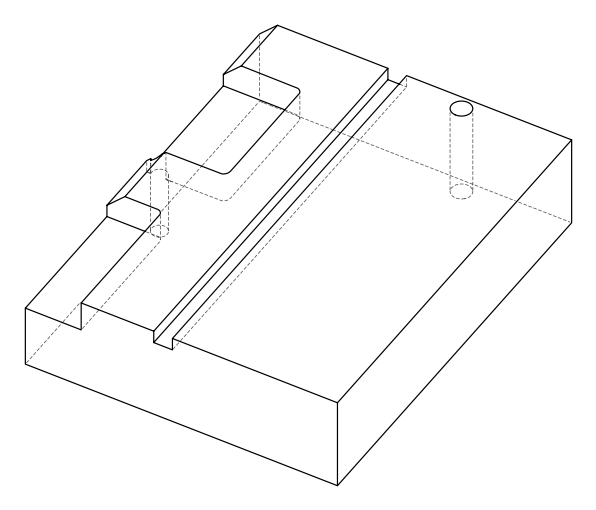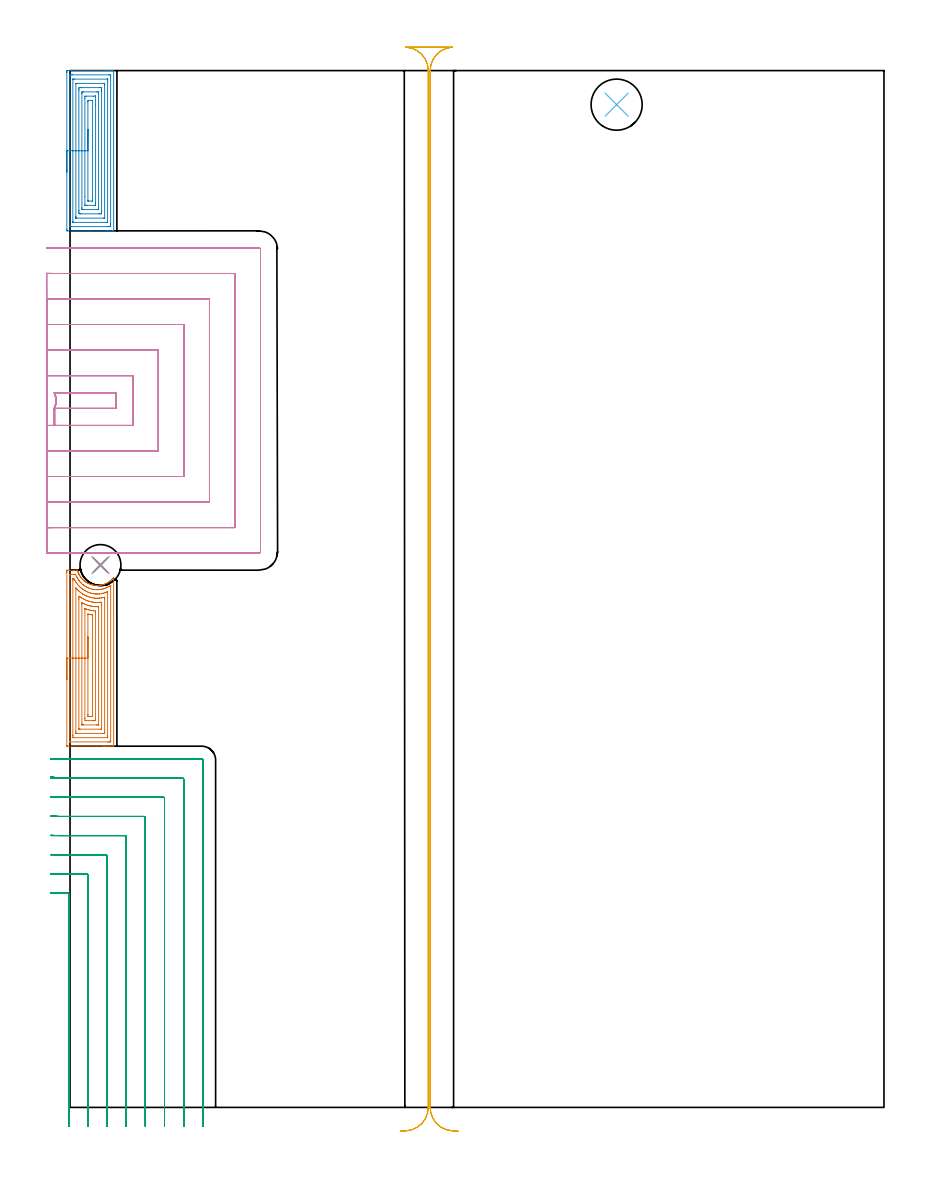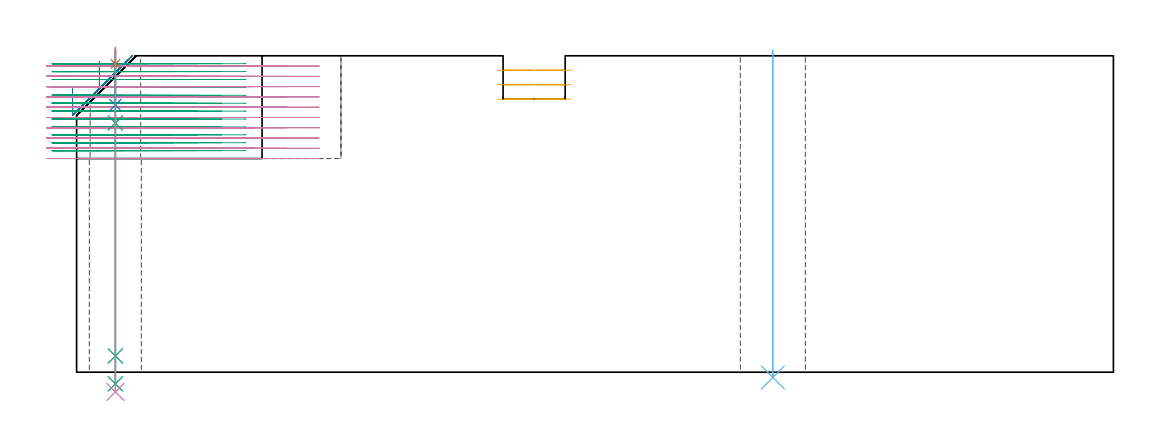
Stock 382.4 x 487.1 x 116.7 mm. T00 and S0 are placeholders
(PLAN: 10 operations, 8 tool changes, 106 min)
(1 AREA_MILL | FG_CHAMFER_SURFACE | UGT0205_001 | 5.42 min | 23570 mm3)
(2 AREA_MILL_1 | FG_CHAMFER_SURFACE_1 | UGT0205_001 | 5.2 min | 20172 mm3)
(3 MILL_CORNER_NOTCH_RECTANGULAR | CORNER_NOTCH_RECTANGULAR | NXT0201_011 | Follow Part, ap 3, ae 75% | 41 min | 437592 mm3)
(4 MILL_SLOT | SLOT_PARTIAL_RECTANGULAR | NXT0201_012 | Follow Part, ap 4, ae 75% | 46.17 min | 584244 mm3)
(5 MILL_RECTANGULAR_SLOT | SLOT_RECTANGULAR | UGT0201_105 | Follow Part, ap 5.5, ae 75% | 6.46 min | 178639 mm3)
(6 INDEXABLE_INSERT_DRILL_THROUGH_HOLE_FROM_SOLID | STEP1HOLE | NXT0302_019 | 0.48 min | 52592 mm3)
(7 SPOT_DRILL | STEP1HOLE_1 | NXT0321_9005460120000 | 0.05 min | 12 mm3)
(8 DRILL_BLIND_HOLE_INTO_CENTER | STEP1HOLE_1 | NXT0301_092 | 0.08 min | 406 mm3)
(9 GUN_DRILL_THROUGH_HOLE | STEP1HOLE_1 | UGT0307_009 | 0.6 min | 9419 mm3)
(10 DRILL_TO_ENLARGE_THROUGH_HOLE | STEP1HOLE_1 | UGT0301_259 | 0.51 min | 16168 mm3)
(TOOL UGT0205_001 | Chamfer Mill 20 x 3 x 45 deg. | D20 FL50 Z2)
(TOOL NXT0201_011 | ENDMILL 12mm [2P460-1200-NA 1630] | D12 FL38 Z6)
(TOOL NXT0201_012 | ENDMILL 16mm [2P460-1600-NA 1630] | D16 FL38 Z6)
(TOOL UGT0201_105 | End Mill 22 mm | D22 FL25 Z2)
(TOOL NXT0302_019 | Index. Insert Drill 24mm [880-D2400L25-05] | D24 PA176 FL120 Z2)
(TOOL NXT0321_9005460120000 | NC Spot Drill, 142deg, 12mm, Carbide, Uncoated | D12 PA142 FL30 Z2)
(TOOL NXT0301_092 | Carbide Drill 12.1mm [860.1-1210-061A1-MM 2214] | D12.1 PA140 FL77 Z2)
(TOOL UGT0307_009 | Gun Drill 12 mm | D12 PA130 FL24 Z1)
(TOOL UGT0301_259 | Twist Drill 19.2 mm | D19.2 PA118 FL140 Z2)
(OP 1 AREA_MILL)
G17 G21 G94 G90
T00 M6
G54
G17 G0 G90 X-1.5 Y201.05 S1061 M3
G43 Z126.7 H0
Z104.7
G94 G1 Y201.088 Z103.828 F250.
Y201.202 Z102.963
Y201.391 Z102.112
Y201.653 Z101.28
Y201.987 Z100.474
Y202.39 Z99.7
Y202.859 Z98.964
Y203.39 Z98.272
Y203.979 Z97.629
Y204.622 Z97.04
Y205.314 Z96.508
Y206.05 Z96.04
Y206.824 Z95.637
Y207.63 Z95.303
Y208.462 Z95.041
Y209.314 Z94.852
Y210.178 Z94.738
Y211.05 Z94.7
Y251.419
X-1.498 Y251.867 Z94.702
X-1.493 Y252.299
X-1.49 Y252.391 Z94.704
X-1.064 Y252.4 Z95.13
X-0.362 Z95.836
X-0.184 Z96.014
X1.577 Z97.773
X1.933 Z98.132
X2.981 Z99.18
X3.338 Z99.535
X3.426 Y252.398 Z99.624
X3.484 Y252.393 Z99.682
X3.503 Y252.39 Z99.7
X3.531 Y252.31 Z99.729
X3.594 Y252.093 Z99.792
X3.603 Y252.061 Z99.801
X3.726 Y251.686 Z99.924
X3.741 Y251.648 Z99.938
X3.827 Y251.423 Z100.021
X3.886 Y251.259 Z100.086
X3.895 Y251.237 Z100.094
X3.924 Y251.166 Z100.124
X4.005 Y250.979 Z100.2
X4.082 Y250.792 Z100.28
X4.162 Y250.62 Z100.361
X4.186 Y250.569 Z100.386
X4.218 Y250.506 Z100.418
X4.298 Y250.35 Z100.497
X4.554 Y249.899 Z100.75
X4.714 Y249.648 Z100.909
X4.805 Y249.505 Z101.002
X4.841 Y249.448 Z101.038
X5.15 Y249.006 Z101.347
X5.192 Y248.951 Z101.39
X5.546 Y248.527 Z101.745
X5.915 Y248.113 Z102.114
X6.085 Y247.946 Z102.284
X6.492 Y247.576 Z102.691
X6.911 Y247.22 Z103.108
X6.979 Y247.169 Z103.178
X7.029 Y247.134 Z103.228
X7.134 Y247.061 Z103.333
X7.299 Y246.946 Z103.495
X7.421 Y246.86 Z103.62
X7.454 Y246.838 Z103.654
X7.578 Y246.759 Z103.778
X7.739 Y246.657 Z103.935
X7.873 Y246.57 Z104.071
X7.92 Y246.543 Z104.12
X7.975 Y246.51 Z104.175
X8.179 Y246.393 Z104.374
X8.293 Y246.327 Z104.49
X8.368 Y246.289 Z104.566
X8.529 Y246.207 Z104.726
X8.62 Y246.164 Z104.817
X8.767 Y246.093 Z104.965
X8.968 Y246.007 Z105.168
X9.21 Y245.903 Z105.41
X9.659 Y245.735 Z105.859
X10.105 Y245.594 Z106.305
X10.553 Y245.471 Z106.753
X10.704 Y245.434 Z106.904
X11.075 Y245.363 Z107.275
X11.447 Y245.303 Z107.647
X11.893 Y245.251 Z108.093
X12.341 Y245.219 Z108.541
X12.787 Y245.208 Z108.987
X13.234 Y245.218 Z109.434
X13.682 Y245.248 Z109.882
X14.128 Y245.304 Z110.328
X14.896 Y245.434 Z111.096
X15.022 Y245.465 Z111.222
X15.47 Y245.587 Z111.67
X15.915 Y245.727 Z112.115
X16.364 Y245.894 Z112.564
X16.809 Y246.085 Z113.009
X17.308 Y246.327 Z113.508
X17.703 Y246.555 Z113.903
X18.154 Y246.843 Z114.354
X18.596 Y247.151 Z114.796
X18.69 Y247.22 Z114.89
X19.096 Y247.563 Z115.296
X19.49 Y247.921 Z115.69
X19.685 Y248.113 Z115.885
X20.041 Y248.51 Z116.241
X20.405 Y248.941 Z116.602
X20.495 Y249.045 Z116.691
X20.5 Y248.761 Z116.7
Y169.79
X20.495 Y169.71 Z116.692
X20.323 Y169.7 Z116.522
X18.66 Z114.859
X17.423 Z113.62
X16.364 Z112.562
X15.662 Z111.856
X-1.063 Z95.133
X-1.419 Y169.704 Z94.777
X-1.491 Y169.71 Z94.705
X-1.498 Y169.784 Z94.698
X-1.5 Y170.234 Z94.7
Y211.05
X-0.086 Z96.114
Y249.993
X-0.085 Y250.092 Z96.115
X-0.081 Y250.289 Z96.119
X-0.079 Y250.378 Z96.121
X0.085 Y250.39 Z96.285
X0.393 Y250.398 Z96.593
X1.577 Y250.4 Z97.777
X2.152 Z98.352
X2.457 Y250.396 Z98.657
X2.559 Y250.393 Z98.759
X2.593 Y250.39 Z98.793
X2.615 Y250.359 Z98.815
X2.95 Y249.595 Z99.15
X3.146 Y249.205 Z99.346
X3.338 Y248.86 Z99.538
X3.666 Y248.317 Z99.866
X3.885 Y247.983 Z100.085
X4.218 Y247.507 Z100.418
X4.277 Y247.43 Z100.477
X4.565 Y247.08 Z100.765
X5.044 Y246.543 Z101.244
X5.098 Y246.488 Z101.298
X5.834 Y245.801 Z102.034
X5.979 Y245.678 Z102.179
X6.006 Y245.655 Z102.206
X6.254 Y245.46 Z102.454
X6.491 Y245.29 Z102.691
X6.859 Y245.035 Z103.059
X7.265 Y244.768 Z103.465
X7.565 Y244.593 Z103.765
X7.739 Y244.496 Z103.939
X8.29 Y244.213 Z104.49
X8.62 Y244.075 Z104.82
X9.093 Y243.881 Z105.293
X9.5 Y243.742 Z105.7
X9.705 Y243.674 Z105.905
X10.38 Y243.493 Z106.58
X10.866 Y243.391 Z107.066
X11.261 Y243.33 Z107.461
X11.88 Y243.256 Z108.08
X12.141 Y243.24 Z108.341
X12.8 Y243.216 Z109.
X13.021 Y243.222 Z109.221
X13.645 Y243.252 Z109.845
X13.902 Y243.278 Z110.102
X14.429 Y243.349 Z110.629
X14.782 Y243.409 Z110.982
X15.177 Y243.483 Z111.377
X15.662 Y243.612 Z111.862
X15.869 Y243.672 Z112.069
X16.511 Y243.881 Z112.711
X16.534 Y243.889 Z112.734
X16.543 Y243.893 Z112.743
X17.153 Y244.153 Z113.353
X17.423 Y244.279 Z113.623
X17.674 Y244.401 Z113.874
X18.243 Y244.707 Z114.443
X18.303 Y244.744 Z114.503
X18.341 Y244.768 Z114.541
X19.052 Y245.234 Z115.252
X19.073 Y245.245 Z115.273
X19.079 Y245.246 Z115.279
X19.08 Y245.227 Z115.28
X19.084 Y245.107 Z115.284
X19.086 Y244.867 Z115.286
Y244.768
X19.085 Y172.107 Z115.285
Y172.008
X19.081 Y171.811 Z115.281
X19.079 Y171.722 Z115.279
X18.915 Y171.71 Z115.115
X18.607 Y171.702 Z114.807
X18.303 Y171.701 Z114.503
X17.729 Y171.7 Z113.929
X0.121 Y171.701 Z96.321
X-0.013 Y171.706 Z96.187
X-0.068 Y171.71 Z96.132
X-0.079 Y171.717 Z96.121
X-0.081 Y171.739 Z96.119
X-0.084 Y171.795 Z96.116
X-0.086 Y171.909 Z96.114
Y172.008
Y211.05
X1.328 Z97.528
X1.329 Y247.68 Z97.529
X1.331 Y248.317 Z97.531
X1.333 Y248.378 Z97.533
X1.334 Y248.386 Z97.534
X1.359 Y248.391 Z97.559
X1.413 Y248.396 Z97.613
X1.495 Y248.399 Z97.695
X1.577 Y248.398 Z97.777
X1.659 Y248.395 Z97.859
X1.809 Y248.387 Z98.009
X1.847 Y248.317 Z98.047
X2.162 Y247.728 Z98.362
X2.337 Y247.43 Z98.537
X2.457 Y247.233 Z98.657
X2.903 Y246.543 Z99.103
X3.338 Y245.943 Z99.538
X3.577 Y245.655 Z99.777
X4.218 Y244.926 Z100.418
X4.376 Y244.768 Z100.576
X5.098 Y244.105 Z101.298
X5.359 Y243.881 Z101.559
X5.705 Y243.611 Z101.905
X5.979 Y243.418 Z102.179
X6.609 Y242.993 Z102.809
X6.859 Y242.842 Z103.059
X7.222 Y242.627 Z103.422
X7.739 Y242.374 Z103.939
X8.33 Y242.106 Z104.53
X8.62 Y241.993 Z104.82
X8.801 Y241.923 Z105.001
X9.5 Y241.7 Z105.7
X10.061 Y241.54 Z106.261
X10.38 Y241.473 Z106.58
X11.15 Y241.33 Z107.35
X11.261 Y241.317 Z107.461
X12.129 Y241.231 Z108.329
X12.141 Y241.23 Z108.341
X12.47 Y241.219 Z108.67
X13.027 Y241.213 Z109.227
X13.17 Y241.219 Z109.37
X13.86 Y241.26 Z110.06
X13.902 Y241.264 Z110.102
X13.952 Y241.27 Z110.152
X14.782 Y241.396 Z110.982
X15.38 Y241.504 Z111.58
X15.662 Y241.577 Z111.862
X16.074 Y241.691 Z112.274
X16.543 Y241.842 Z112.743
X16.738 Y241.909 Z112.938
X17.264 Y242.106 Z113.464
X17.423 Y242.166 Z113.623
X17.533 Y242.206 Z113.733
X17.665 Y242.244 Z113.865
X17.668 Y242.189 Z113.868
X17.67 Y242.106 Z113.87
X17.671 Y241.856 Z113.871
Y174.42
X17.669 Y173.783 Z113.869
X17.667 Y173.722 Z113.867
X17.666 Y173.714 Z113.866
X17.641 Y173.709 Z113.841
X17.587 Y173.704 Z113.787
X17.505 Y173.7 Z113.705
X1.577 Y173.701 Z97.777
X1.495 Y173.704 Z97.695
X1.337 Y173.71 Z97.537
X1.335 Y173.783 Z97.535
X1.331 Y174.031 Z97.531
X1.329 Y174.67 Z97.529
X1.328 Y174.92 Z97.528
Y211.05
X2.743 Z98.943
Y243.881
X2.744 Y243.962 Z98.944
X2.747 Y244.001 Z98.947
X2.749 Y244.005 Z98.949
X2.752 Z98.952
X2.869 Y243.881 Z99.069
X3.338 Y243.361 Z99.538
X3.714 Y242.993 Z99.914
X4.218 Y242.529 Z100.418
X4.709 Y242.106 Z100.909
X5.098 Y241.804 Z101.298
X5.947 Y241.219 Z102.147
X5.979 Y241.198 Z102.179
X6.037 Y241.16 Z102.237
X6.859 Y240.694 Z103.059
X7.601 Y240.331 Z103.801
X7.739 Y240.27 Z103.939
X7.846 Y240.224 Z104.046
X8.62 Y239.937 Z104.82
X9.21 Y239.737 Z105.41
X9.5 Y239.658 Z105.7
X9.89 Y239.557 Z106.09
X10.377 Y239.448 Z106.577
X10.397 Y239.444 Z106.597
X11.261 Y239.317 Z107.461
X11.406 Y239.298 Z107.606
X12.141 Y239.239 Z108.341
X12.356 Y239.228 Z108.556
X13.021 Y239.222 Z109.221
X13.237 Y239.227 Z109.437
X13.902 Y239.268 Z110.102
X14.063 Y239.281 Z110.263
X14.782 Y239.377 Z110.982
X14.84 Y239.385 Z111.04
X15.193 Y239.444 Z111.393
X15.588 Y239.519 Z111.788
X15.662 Y239.536 Z111.862
X15.782 Y239.566 Z111.982
X16.233 Y239.677 Z112.433
X16.251 Y239.671 Z112.451
X16.252 Y239.643 Z112.452
X16.255 Y239.444 Z112.455
X16.257 Y238.845 Z112.457
Y238.557
Y176.445
X16.255 Y175.847 Z112.455
X16.253 Y175.76 Z112.453
X16.251 Y175.716 Z112.451
X16.216 Y175.71 Z112.416
X16.032 Y175.706 Z112.232
X15.662 Y175.701 Z111.862
X15.521 Y175.7 Z111.721
X2.925 Y175.701 Z99.125
X2.79 Y175.704 Z98.99
X2.757 Y175.708 Z98.957
X2.749 Y175.712 Z98.949
X2.747 Y175.721 Z98.947
X2.745 Y175.764 Z98.945
X2.743 Y176.157 Z98.943
Y176.445
Y211.05
X4.157 Z100.357
Y238.618
X4.16 Y239.444 Z100.36
X4.162 Y239.5 Z100.362
X4.218 Y240.184 Z100.418
X4.7 Y239.845 Z100.9
X5.098 Y239.577 Z101.298
X5.299 Y239.444 Z101.499
X5.979 Y239.043 Z102.179
X6.268 Y238.876 Z102.468
X6.828 Y238.588 Z103.028
X6.894 Y238.557 Z103.094
X7.478 Y238.301 Z103.678
X7.739 Y238.199 Z103.939
X8.314 Y237.978 Z104.514
X8.62 Y237.881 Z104.82
X9.301 Y237.669 Z105.501
X9.5 Y237.617 Z105.7
X9.57 Y237.599 Z105.77
X10.38 Y237.444 Z106.58
X10.652 Y237.396 Z106.852
X11.261 Y237.314 Z107.461
X11.653 Y237.274 Z107.853
X12.141 Y237.239 Z108.341
X12.583 Y237.224 Z108.783
X13.021 Y237.222 Z109.221
X13.449 Y237.238 Z109.649
X13.902 Y237.268 Z110.102
X14.268 Y237.3 Z110.468
X14.782 Y237.356 Z110.982
X14.836 Y236.782 Z111.036
X14.839 Y236.724 Z111.039
X14.843 Y235.895 Z111.043
Y235.833
Y178.096
X14.841 Y177.973 Z111.041
X14.836 Y177.73 Z111.036
X14.826 Y177.709 Z111.026
X14.814 Y177.706 Z111.014
X14.782 Y177.703 Z110.982
X14.417 Y177.7 Z110.617
X4.733 Z100.933
X4.218 Y177.704 Z100.418
X4.184 Y177.706 Z100.384
X4.171 Y177.709 Z100.371
X4.164 Y177.789 Z100.364
X4.159 Y178.035 Z100.359
X4.157 Y178.158 Z100.357
Y211.05
X5.571 Z101.771
Y236.305
X5.573 Y236.782 Z101.773
X5.576 Y236.987 Z101.776
X5.578 Y237.076 Z101.778
X5.771 Y236.992 Z101.971
X6.198 Y236.782 Z102.398
X6.859 Y236.482 Z103.059
X7.375 Y236.262 Z103.575
X7.739 Y236.13 Z103.939
X8.402 Y235.895 Z104.602
X8.62 Y235.829 Z104.82
X8.712 Y235.802 Z104.912
X9.174 Y235.678 Z105.374
X9.5 Y235.601 Z105.7
X9.871 Y235.52 Z106.071
X10.38 Y235.432 Z106.58
X10.923 Y235.348 Z107.123
X11.261 Y235.31 Z107.461
X11.901 Y235.25 Z108.101
X12.141 Y235.238 Z108.341
X12.812 Y235.218 Z109.012
X13.385 Z109.585
X13.423 Y235.213 Z109.623
X13.425 Y235.193 Z109.625
X13.427 Y235.144 Z109.627
X13.428 Y235.008 Z109.628
Y179.994
X13.427 Y179.789 Z109.627
X13.425 Y179.738 Z109.625
X13.423 Y179.719 Z109.623
X13.409 Y179.71 Z109.609
X13.31 Y179.703 Z109.51
X13.021 Y179.701 Z109.221
X12.433 Y179.7 Z108.633
X6.27 Z102.47
X5.979 Y179.702 Z102.179
X5.687 Y179.707 Z101.887
X5.605 Y179.71 Z101.805
X5.578 Y179.721 Z101.778
X5.576 Y179.748 Z101.776
X5.573 Y179.857 Z101.773
X5.572 Y179.994 Z101.772
X5.571 Y180.405 Z101.771
Y211.05
X6.985 Z103.185
X6.986 Y234.12 Z103.186
X6.987 Y234.275 Z103.187
X6.989 Y234.313 Z103.189
X6.991 Y234.322 Z103.191
X7.026 Y234.312 Z103.226
X7.124 Y234.281 Z103.324
X7.219 Y234.248 Z103.419
X7.573 Y234.12 Z103.773
X7.739 Y234.063 Z103.939
X7.824 Y234.035 Z104.024
X8.62 Y233.797 Z104.82
X9.063 Y233.673 Z105.263
X9.5 Y233.581 Z105.7
X10.166 Y233.449 Z106.366
X10.38 Y233.417 Z106.58
X11.19 Y233.304 Z107.39
X11.261 Y233.297 Z107.461
X12.008 Y233.233 Z108.208
X12.014 Y232.474 Z108.214
Y232.346
Y182.656
X12.01 Y181.901 Z108.21
X12.008 Y181.769 Z108.208
X11.325 Y181.704 Z107.525
X11.261 Y181.702 Z107.461
X10.448 Y181.7 Z106.648
X8.688 Z104.888
X7.805 Y181.702 Z104.005
X7.739 Y181.706 Z103.939
X6.992 Y181.769 Z103.192
X6.986 Y182.528 Z103.186
Y182.656
X6.985 Y211.05 Z103.185
X8.399 Z104.599
X8.4 Y231.458 Z104.6
X8.402 Y231.678 Z104.602
X8.405 Y231.753 Z104.605
X8.409 Y231.797 Z104.609
X8.855 Y231.696 Z105.055
X9.5 Y231.561 Z105.7
X10.004 Y231.458 Z106.204
X10.38 Y231.398 Z106.58
X10.578 Y231.366 Z106.778
X10.594 Y231.354 Z106.794
X10.596 Y231.281 Z106.796
X10.599 Y231.163 Z106.799
X10.6 Y231.015 Z106.8
Y230.793
Y184.209
Y183.987
X10.597 Y183.839 Z106.797
X10.594 Y183.722 Z106.794
X10.59 Y183.708 Z106.79
X10.583 Y183.706 Z106.783
X10.561 Y183.703 Z106.761
X10.38 Y183.7 Z106.58
X10.225 Z106.425
X9.344 Z105.544
X8.62 Y183.703 Z104.82
X8.458 Y183.706 Z104.658
X8.405 Y183.718 Z104.605
X8.404 Y183.725 Z104.604
X8.401 Y183.763 Z104.601
X8.4 Y184.431 Z104.6
Y184.652
X8.399 Y211.05 Z104.599
Y211.922 Z104.638
Y212.787 Z104.751
Y213.638 Z104.94
Y214.47 Z105.203
Y215.276 Z105.536
Y216.05 Z105.939
Y216.786 Z106.408
Y217.478 Z106.939
Y218.121 Z107.528
Y218.71 Z108.172
Y219.242 Z108.864
Y219.71 Z109.599
Y220.113 Z110.373
Y220.447 Z111.179
Y220.709 Z112.011
Y220.898 Z112.863
Y221.012 Z113.728
Y221.05 Z114.599
G0 Z126.7
M5
M2
(OP 2 AREA_MILL_1)
G17 G21 G94 G90
T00 M6
G54
G17 G0 G90 X-1.5 Y439.45 S1061 M3
G43 Z126.7 H0
Z104.7
G94 G1 Y439.488 Z103.828 F250.
Y439.602 Z102.963
Y439.791 Z102.112
Y440.053 Z101.28
Y440.387 Z100.474
Y440.79 Z99.7
Y441.258 Z98.964
Y441.79 Z98.272
Y442.379 Z97.629
Y443.022 Z97.04
Y443.714 Z96.508
Y444.45 Z96.04
Y445.224 Z95.637
Y446.03 Z95.303
Y446.862 Z95.041
Y447.714 Z94.852
Y448.578 Z94.738
Y449.45 Z94.7
Y486.042
X-1.499 Y486.493 Z94.701
X-1.495 Y486.93 Z94.703
X-1.492 Y487.09 Z94.706
X-1.064 Y487.1 Z95.133
X16.824 Z113.019
X17.423 Z113.617
X17.986 Z114.182
X18.303 Z114.499
X18.866 Z115.062
X19.184 Z115.379
X20.186 Z116.385
X20.494 Y487.09 Z116.693
X20.5 Y486.939 Z116.7
Y411.961
X20.494 Y411.81 Z116.693
X20.185 Y411.8 Z116.385
X19.819 Z116.018
X19.184 Z115.379
X17.986 Z114.183
X17.423 Z113.617
X9.051 Z105.248
X-1.063 Z95.134
X-1.348 Y411.803 Z94.849
X-1.492 Y411.81 Z94.705
X-1.499 Y411.956 Z94.699
X-1.5 Y412.407 Z94.7
Y449.45
X-0.086 Z96.114
Y483.815
X-0.085 Y484.607 Z96.115
X-0.083 Y484.707 Z96.117
X-0.071 Y485.09 Z96.129
X0.312 Y485.098 Z96.512
X0.697 Y485.099 Z96.897
X1.19 Y485.1 Z97.39
X18.303 Y485.099 Z114.503
X18.8 Y485.097 Z115.
X18.995 Y485.09 Z115.195
X19.079 Y485.065 Z115.279
X19.084 Y484.808 Z115.284
X19.085 Y484.707 Z115.285
X19.086 Y483.914 Z115.286
Y415.085
X19.085 Y414.293 Z115.285
X19.083 Y414.193 Z115.283
X19.071 Y413.81 Z115.271
X18.688 Y413.802 Z114.888
X18.303 Y413.801 Z114.503
X17.81 Y413.8 Z114.01
X0.697 Y413.801 Z96.897
X0.201 Y413.803 Z96.401
X0.005 Y413.81 Z96.205
X-0.079 Y413.835 Z96.121
X-0.084 Y414.092 Z96.116
X-0.085 Y414.193 Z96.115
X-0.086 Y414.986 Z96.114
Y449.45
X1.328 Z97.528
X1.329 Y482.922 Z97.529
X1.33 Y483.048 Z97.53
X1.332 Y483.078 Z97.532
X1.334 Y483.087 Z97.534
X1.344 Y483.091 Z97.544
X1.404 Y483.098 Z97.604
X1.577 Y483.099 Z97.777
X2.282 Y483.1 Z98.482
X17.423 Y483.099 Z113.623
X17.598 Y483.095 Z113.798
X17.647 Y483.09 Z113.847
X17.665 Y483.086 Z113.865
X17.667 Y483.072 Z113.867
X17.67 Y483.006 Z113.87
X17.671 Y482.922 Z113.871
X17.672 Y482.67 Z113.872
X17.671 Y415.978 Z113.871
X17.67 Y415.852 Z113.87
X17.668 Y415.822 Z113.868
X17.666 Y415.813 Z113.866
X17.655 Y415.81 Z113.855
X17.596 Y415.802 Z113.796
X17.423 Y415.801 Z113.623
X16.718 Y415.8 Z112.918
X1.577 Y415.801 Z97.777
X1.402 Y415.805 Z97.602
X1.353 Y415.81 Z97.553
X1.335 Y415.814 Z97.535
X1.333 Y415.828 Z97.533
X1.33 Y415.894 Z97.53
X1.329 Y415.978 Z97.529
X1.328 Y416.23 Z97.528
Y449.45
X2.743 Z98.943
Y480.847
X2.745 Y481.049 Z98.945
X2.748 Y481.082 Z98.948
X2.75 Y481.09 Z98.95
X2.758 Y481.093 Z98.958
X2.81 Y481.098 Z99.01
X2.916 Y481.099 Z99.116
X3.338 Y481.1 Z99.538
X16.088 Y481.099 Z112.288
X16.185 Y481.097 Z112.385
X16.233 Y481.093 Z112.433
X16.251 Y481.089 Z112.451
X16.252 Y481.075 Z112.452
X16.255 Y480.975 Z112.455
X16.257 Y480.534 Z112.457
Y480.244
Y418.053
X16.255 Y417.851 Z112.455
X16.252 Y417.818 Z112.452
X16.25 Y417.81 Z112.45
X16.242 Y417.807 Z112.442
X16.19 Y417.803 Z112.39
X16.084 Y417.801 Z112.284
X15.662 Y417.8 Z111.862
X2.912 Y417.801 Z99.112
X2.815 Y417.803 Z99.015
X2.767 Y417.807 Z98.967
X2.749 Y417.811 Z98.949
X2.748 Y417.825 Z98.948
X2.745 Y417.925 Z98.945
X2.743 Y418.366 Z98.943
Y418.656
Y449.45
X4.157 Z100.357
Y477.629
X4.161 Y478.459 Z100.361
X4.163 Y478.515 Z100.363
X4.218 Y479.09 Z100.418
X4.47 Y479.096 Z100.67
X5.098 Y479.099 Z101.298
X5.347 Y479.1 Z101.547
X13.902 Y479.099 Z110.102
X14.152 Y479.098 Z110.352
X14.782 Y479.09 Z110.982
X14.837 Y478.459 Z111.037
X14.84 Y478.401 Z111.04
X14.843 Y477.567 Z111.043
Y477.505
Y421.271
X14.839 Y420.441 Z111.039
X14.837 Y420.385 Z111.037
X14.782 Y419.81 Z110.982
X14.53 Y419.804 Z110.73
X13.902 Y419.801 Z110.102
X13.653 Y419.8 Z109.853
X5.098 Y419.801 Z101.298
X4.848 Y419.802 Z101.048
X4.218 Y419.81 Z100.418
X4.163 Y420.441 Z100.363
X4.16 Y420.499 Z100.36
X4.157 Y421.333 Z100.357
Y421.395
Y449.45
X5.571 Z101.771
Y476.194
X5.574 Y476.674 Z101.774
X5.578 Y477.08 Z101.778
X5.979 Y477.091 Z102.179
X6.44 Y477.099 Z102.64
X12.602 Z108.802
X13.021 Y477.09 Z109.221
X13.422 Y477.078 Z109.622
X13.426 Y476.674 Z109.626
X13.428 Y476.261 Z109.628
X13.429 Y422.706 Z109.629
X13.426 Y422.226 Z109.626
X13.422 Y421.82 Z109.622
X13.021 Y421.809 Z109.221
X12.56 Y421.801 Z108.76
X6.398 Z102.598
X5.979 Y421.81 Z102.179
X5.578 Y421.822 Z101.778
X5.574 Y422.226 Z101.774
X5.572 Y422.639 Z101.772
X5.571 Y449.45 Z101.771
X6.985 Z103.185
Y473.996
X6.986 Y474.76 Z103.186
X6.988 Y474.889 Z103.188
X6.992 Y475.07 Z103.192
X7.323 Y475.09 Z103.523
X7.533 Y475.098 Z103.733
X11.052 Y475.1 Z107.252
X11.933 Z108.133
X11.983 Y475.098 Z108.183
X11.998 Y475.095 Z108.198
X12.008 Y475.09 Z108.208
X12.011 Y475.071 Z108.211
X12.014 Y475.018 Z108.214
X12.015 Y471.048 Z108.215
Y424.904
X12.014 Y424.14 Z108.214
X12.012 Y424.011 Z108.212
X12.008 Y423.83 Z108.208
X11.677 Y423.81 Z107.877
X11.467 Y423.802 Z107.667
X7.947 Y423.8 Z104.147
X7.067 Z103.267
X7.017 Y423.802 Z103.217
X7.002 Y423.805 Z103.202
X6.992 Y423.81 Z103.192
X6.989 Y423.829 Z103.189
X6.986 Y423.882 Z103.186
X6.985 Y427.86 Z103.185
Y449.45
X8.399 Z104.599
Y472.434
X8.401 Y472.658 Z104.601
X8.408 Y473.09 Z104.608
X8.62 Y473.1 Z104.82
X10.384 Z106.584
X10.591 Y473.09 Z106.791
X10.599 Y473.027 Z106.799
X10.6 Y473.006 Z106.8
X10.601 Y426.466 Z106.801
X10.599 Y426.242 Z106.799
X10.592 Y425.81 Z106.792
X10.38 Y425.8 Z106.58
X8.616 Z104.816
X8.409 Y425.81 Z104.609
X8.401 Y425.873 Z104.601
X8.4 Y425.894 Z104.6
X8.399 Y449.45 Z104.599
Y450.322 Z104.638
Y451.186 Z104.751
Y452.038 Z104.94
Y452.87 Z105.203
Y453.676 Z105.536
Y454.45 Z105.939
Y455.186 Z106.408
Y455.878 Z106.939
Y456.521 Z107.528
Y457.11 Z108.172
Y457.642 Z108.864
Y458.11 Z109.599
Y458.513 Z110.373
Y458.847 Z111.179
Y459.109 Z112.011
Y459.298 Z112.863
Y459.412 Z113.728
Y459.45 Z114.599
G0 Z126.7
M5
M2
(OP 3 MILL_CORNER_NOTCH_RECTANGULAR)
G17 G21 G94 G90
T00 M6
G54
G17 G0 G90 X-0.6 Y-8.97 S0 M3
G43 Z126.7 H1
Z113.785
G94 G1 Y-5.97 F250.
Y100.106 F500.
G3 X-1.194 Y100.7 R0.6
G1 X-4.472
G2 X-6. Y100.719 R63.
G1 X-8.999 Y100.791 F250.
G0 Z126.7
X8.4 Y-9.
Z113.785
G1 Y-6.
Y109.106 F500.
G3 X7.806 Y109.7 R0.6
G1 X-4.472
G2 X-6. Y109.722 R54.
G1 X-8.999 Y109.807 F250.
G0 Z126.7
X17.4 Y-9.
Z113.785
G1 Y-6.
Y118.105 F500.
G3 X16.805 Y118.7 R0.6
G1 X-4.472
G2 X-6. Y118.726 R45.
G1 X-8.998 Y118.828 F250.
G0 Z126.7
X26.4 Y-9.
Z113.785
G1 Y-6.
Y127.105 F500.
G3 X25.805 Y127.7 R0.6
G1 X-4.472
G2 X-6. Y127.732 R36.
G1 X-8.997 Y127.86 F250.
G0 Z126.7
X35.4 Y-9.
Z113.785
G1 Y-6.
Y136.105 F500.
G3 X34.805 Y136.7 R0.6
G1 X-4.472
G2 X-6. Y136.743 R27.
G1 X-8.995 Y136.913 F250.
G0 Z126.7
X44.4 Y-9.
Z113.785
G1 Y-6.
Y145.104 F500.
G3 X43.804 Y145.7 R0.6
G1 X-4.472
G2 X-6. Y145.765 R18.
G1 X-8.989 Y146.02 F250.
G0 Z126.7
X53.4 Y-9.
Z113.785
G1 Y-6.
Y154.104 F500.
G3 X52.804 Y154.7 R0.6
G1 X-4.472
G2 X-6. Y154.831 R9.
G1 X-8.956 Y155.34 F250.
G0 Z126.7
X62.4 Y-9.
Z113.785
G1 Y-6.
Y163.104 F500.
G3 X61.804 Y163.7 R0.6
G1 X-4.472
X-7.472 F250.
G0 Z126.7
X-0.6 Y-8.97
Z110.869
G1 Y-5.97
Y100.106 F500.
G3 X-1.194 Y100.7 R0.6
G1 X-4.472
G2 X-6. Y100.719 R63.
G1 X-8.999 Y100.791 F250.
G0 Z126.7
X8.4 Y-9.
Z110.869
G1 Y-6.
Y109.106 F500.
G3 X7.806 Y109.7 R0.6
G1 X-4.472
G2 X-6. Y109.722 R54.
G1 X-8.999 Y109.807 F250.
G0 Z126.7
X17.4 Y-9.
Z110.869
G1 Y-6.
Y118.105 F500.
G3 X16.805 Y118.7 R0.6
G1 X-4.472
G2 X-6. Y118.726 R45.
G1 X-8.998 Y118.828 F250.
G0 Z126.7
X26.4 Y-9.
Z110.869
G1 Y-6.
Y127.105 F500.
G3 X25.805 Y127.7 R0.6
G1 X-4.472
G2 X-6. Y127.732 R36.
G1 X-8.997 Y127.86 F250.
G0 Z126.7
X35.4 Y-9.
Z110.869
G1 Y-6.
Y136.105 F500.
G3 X34.805 Y136.7 R0.6
G1 X-4.472
G2 X-6. Y136.743 R27.
G1 X-8.995 Y136.913 F250.
G0 Z126.7
X44.4 Y-9.
Z110.869
G1 Y-6.
Y145.104 F500.
G3 X43.804 Y145.7 R0.6
G1 X-4.472
G2 X-6. Y145.765 R18.
G1 X-8.989 Y146.02 F250.
G0 Z126.7
X53.4 Y-9.
Z110.869
G1 Y-6.
Y154.104 F500.
G3 X52.804 Y154.7 R0.6
G1 X-4.472
G2 X-6. Y154.831 R9.
G1 X-8.956 Y155.34 F250.
G0 Z126.7
X62.4 Y-9.
Z110.869
G1 Y-6.
Y163.104 F500.
G3 X61.804 Y163.7 R0.6
G1 X-4.472
X-7.472 F250.
G0 Z126.7
X-0.6 Y-8.97
Z107.954
G1 Y-5.97
Y100.106 F500.
G3 X-1.194 Y100.7 R0.6
G1 X-4.472
G2 X-6. Y100.719 R63.
G1 X-8.999 Y100.791 F250.
G0 Z126.7
X8.4 Y-9.
Z107.954
G1 Y-6.
Y109.106 F500.
G3 X7.806 Y109.7 R0.6
G1 X-4.472
G2 X-6. Y109.722 R54.
G1 X-8.999 Y109.807 F250.
G0 Z126.7
X17.4 Y-9.
Z107.954
G1 Y-6.
Y118.105 F500.
G3 X16.805 Y118.7 R0.6
G1 X-4.472
G2 X-6. Y118.726 R45.
G1 X-8.998 Y118.828 F250.
G0 Z126.7
X26.4 Y-9.
Z107.954
G1 Y-6.
Y127.105 F500.
G3 X25.805 Y127.7 R0.6
G1 X-4.472
G2 X-6. Y127.732 R36.
G1 X-8.997 Y127.86 F250.
G0 Z126.7
X35.4 Y-9.
Z107.954
G1 Y-6.
Y136.105 F500.
G3 X34.805 Y136.7 R0.6
G1 X-4.472
G2 X-6. Y136.743 R27.
G1 X-8.995 Y136.913 F250.
G0 Z126.7
X44.4 Y-9.
Z107.954
G1 Y-6.
Y145.104 F500.
G3 X43.804 Y145.7 R0.6
G1 X-4.472
G2 X-6. Y145.765 R18.
G1 X-8.989 Y146.02 F250.
G0 Z126.7
X53.4 Y-9.
Z107.954
G1 Y-6.
Y154.104 F500.
G3 X52.804 Y154.7 R0.6
G1 X-4.472
G2 X-6. Y154.831 R9.
G1 X-8.956 Y155.34 F250.
G0 Z126.7
X62.4 Y-9.
Z107.954
G1 Y-6.
Y163.104 F500.
G3 X61.804 Y163.7 R0.6
G1 X-4.472
X-7.472 F250.
G0 Z126.7
X-0.6 Y-8.97
Z105.038
G1 Y-5.97
Y100.106 F500.
G3 X-1.194 Y100.7 R0.6
G1 X-4.472
G2 X-6. Y100.719 R63.
G1 X-8.999 Y100.791 F250.
G0 Z126.7
X8.4 Y-9.
Z105.038
G1 Y-6.
Y109.106 F500.
G3 X7.806 Y109.7 R0.6
G1 X-4.472
G2 X-6. Y109.722 R54.
G1 X-8.999 Y109.807 F250.
G0 Z126.7
X17.4 Y-9.
Z105.038
G1 Y-6.
Y118.105 F500.
G3 X16.805 Y118.7 R0.6
G1 X-4.472
G2 X-6. Y118.726 R45.
G1 X-8.998 Y118.828 F250.
G0 Z126.7
X26.4 Y-9.
Z105.038
G1 Y-6.
Y127.105 F500.
G3 X25.805 Y127.7 R0.6
G1 X-4.472
G2 X-6. Y127.732 R36.
G1 X-8.997 Y127.86 F250.
G0 Z126.7
X35.4 Y-9.
Z105.038
G1 Y-6.
Y136.105 F500.
G3 X34.805 Y136.7 R0.6
G1 X-4.472
G2 X-6. Y136.743 R27.
G1 X-8.995 Y136.913 F250.
G0 Z126.7
X44.4 Y-9.
Z105.038
G1 Y-6.
Y145.104 F500.
G3 X43.804 Y145.7 R0.6
G1 X-4.472
G2 X-6. Y145.765 R18.
G1 X-8.989 Y146.02 F250.
G0 Z126.7
X53.4 Y-9.
Z105.038
G1 Y-6.
Y154.104 F500.
G3 X52.804 Y154.7 R0.6
G1 X-4.472
G2 X-6. Y154.831 R9.
G1 X-8.956 Y155.34 F250.
G0 Z126.7
X62.4 Y-9.
Z105.038
G1 Y-6.
Y163.104 F500.
G3 X61.804 Y163.7 R0.6
G1 X-4.472
X-7.472 F250.
G0 Z126.7
X-0.6 Y-8.97
Z102.123
G1 Y-5.97
Y100.106 F500.
G3 X-1.194 Y100.7 R0.6
G1 X-5.294
G2 X-6. Y100.704 R63.
G1 X-9. Y100.738 F250.
G0 Z126.7
X8.4 Y-9.
Z102.123
G1 Y-6.
Y109.106 F500.
G3 X7.806 Y109.7 R0.6
G1 X-5.294
G2 X-6. Y109.705 R54.
G1 X-9. Y109.744 F250.
G0 Z126.7
X17.4 Y-9.
Z102.123
G1 Y-6.
Y118.105 F500.
G3 X16.805 Y118.7 R0.6
G1 X-5.294
G2 X-6. Y118.706 R45.
G1 X-9. Y118.753 F250.
G0 Z126.7
X26.4 Y-9.
Z102.123
G1 Y-6.
Y127.105 F500.
G3 X25.805 Y127.7 R0.6
G1 X-5.294
G2 X-6. Y127.707 R36.
G1 X-8.999 Y127.766 F250.
G0 Z126.7
X35.4 Y-9.
Z102.123
G1 Y-6.
Y136.105 F500.
G3 X34.805 Y136.7 R0.6
G1 X-5.294
G2 X-6. Y136.709 R27.
G1 X-8.999 Y136.788 F250.
G0 Z126.7
X44.4 Y-9.
Z102.123
G1 Y-6.
Y145.104 F500.
G3 X43.804 Y145.7 R0.6
G1 X-5.294
G2 X-6. Y145.714 R18.
G1 X-8.998 Y145.832 F250.
G0 Z126.7
X53.4 Y-9.
Z102.123
G1 Y-6.
Y154.104 F500.
G3 X52.804 Y154.7 R0.6
G1 X-5.294
G2 X-6. Y154.728 R9.
G1 X-8.991 Y154.963 F250.
G0 Z126.7
X62.4 Y-9.
Z102.123
G1 Y-6.
Y163.104 F500.
G3 X61.804 Y163.7 R0.6
G1 X-5.294
X-8.294 F250.
G0 Z126.7
X-0.6 Y-8.97
Z99.208
G1 Y-5.97
Y100.106 F500.
G3 X-1.194 Y100.7 R0.6
G1 X-6.
X-9. F250.
G0 Z126.7
X8.4 Y-9.
Z99.208
G1 Y-6.
Y109.106 F500.
G3 X7.806 Y109.7 R0.6
G1 X-6.
X-9. F250.
G0 Z126.7
X17.4 Y-9.
Z99.208
G1 Y-6.
Y118.105 F500.
G3 X16.805 Y118.7 R0.6
G1 X-6.
X-9. F250.
G0 Z126.7
X26.4 Y-9.
Z99.208
G1 Y-6.
Y127.105 F500.
G3 X25.805 Y127.7 R0.6
G1 X-6.
X-9. F250.
G0 Z126.7
X35.4 Y-9.
Z99.208
G1 Y-6.
Y136.105 F500.
G3 X34.805 Y136.7 R0.6
G1 X-6.
X-9. F250.
G0 Z126.7
X44.4 Y-9.
Z99.208
G1 Y-6.
Y145.104 F500.
G3 X43.804 Y145.7 R0.6
G1 X-6.
X-9. F250.
G0 Z126.7
X53.4 Y-9.
Z99.208
G1 Y-6.
Y154.104 F500.
G3 X52.804 Y154.7 R0.6
G1 X-6.
X-9. F250.
G0 Z126.7
X62.4 Y-9.
Z99.208
G1 Y-6.
Y163.104 F500.
G3 X61.804 Y163.7 R0.6
G1 X-6.
X-9. F250.
G0 Z126.7
X-0.6 Y-8.97
Z96.292
G1 Y-5.97
Y100.106 F500.
G3 X-1.194 Y100.7 R0.6
G1 X-6.
X-9. F250.
G0 Z126.7
X8.4 Y-9.
Z96.292
G1 Y-6.
Y109.106 F500.
G3 X7.806 Y109.7 R0.6
G1 X-6.
X-9. F250.
G0 Z126.7
X17.4 Y-9.
Z96.292
G1 Y-6.
Y118.105 F500.
G3 X16.805 Y118.7 R0.6
G1 X-6.
X-9. F250.
G0 Z126.7
X26.4 Y-9.
Z96.292
G1 Y-6.
Y127.105 F500.
G3 X25.805 Y127.7 R0.6
G1 X-6.
X-9. F250.
G0 Z126.7
X35.4 Y-9.
Z96.292
G1 Y-6.
Y136.105 F500.
G3 X34.805 Y136.7 R0.6
G1 X-6.
X-9. F250.
G0 Z126.7
X44.4 Y-9.
Z96.292
G1 Y-6.
Y145.104 F500.
G3 X43.804 Y145.7 R0.6
G1 X-6.
X-9. F250.
G0 Z126.7
X53.4 Y-9.
Z96.292
G1 Y-6.
Y154.104 F500.
G3 X52.804 Y154.7 R0.6
G1 X-6.
X-9. F250.
G0 Z126.7
X62.4 Y-9.
Z96.292
G1 Y-6.
Y163.104 F500.
G3 X61.804 Y163.7 R0.6
G1 X-6.
X-9. F250.
G0 Z126.7
X-0.6 Y-8.97
Z93.377
G1 Y-5.97
Y100.106 F500.
G3 X-1.194 Y100.7 R0.6
G1 X-6.
X-9. F250.
G0 Z126.7
X8.4 Y-9.
Z93.377
G1 Y-6.
Y109.106 F500.
G3 X7.806 Y109.7 R0.6
G1 X-6.
X-9. F250.
G0 Z126.7
X17.4 Y-9.
Z93.377
G1 Y-6.
Y118.105 F500.
G3 X16.805 Y118.7 R0.6
G1 X-6.
X-9. F250.
G0 Z126.7
X26.4 Y-9.
Z93.377
G1 Y-6.
Y127.105 F500.
G3 X25.805 Y127.7 R0.6
G1 X-6.
X-9. F250.
G0 Z126.7
X35.4 Y-9.
Z93.377
G1 Y-6.
Y136.105 F500.
G3 X34.805 Y136.7 R0.6
G1 X-6.
X-9. F250.
G0 Z126.7
X44.4 Y-9.
Z93.377
G1 Y-6.
Y145.104 F500.
G3 X43.804 Y145.7 R0.6
G1 X-6.
X-9. F250.
G0 Z126.7
X53.4 Y-9.
Z93.377
G1 Y-6.
Y154.104 F500.
G3 X52.804 Y154.7 R0.6
G1 X-6.
X-9. F250.
G0 Z126.7
X62.4 Y-9.
Z93.377
G1 Y-6.
Y163.104 F500.
G3 X61.804 Y163.7 R0.6
G1 X-6.
X-9. F250.
G0 Z126.7
X-0.6 Y-8.97
Z90.462
G1 Y-5.97
Y100.106 F500.
G3 X-1.194 Y100.7 R0.6
G1 X-6.
X-9. F250.
G0 Z126.7
X8.4 Y-9.
Z90.462
G1 Y-6.
Y109.106 F500.
G3 X7.806 Y109.7 R0.6
G1 X-6.
X-9. F250.
G0 Z126.7
X17.4 Y-9.
Z90.462
G1 Y-6.
Y118.105 F500.
G3 X16.805 Y118.7 R0.6
G1 X-6.
X-9. F250.
G0 Z126.7
X26.4 Y-9.
Z90.462
G1 Y-6.
Y127.105 F500.
G3 X25.805 Y127.7 R0.6
G1 X-6.
X-9. F250.
G0 Z126.7
X35.4 Y-9.
Z90.462
G1 Y-6.
Y136.105 F500.
G3 X34.805 Y136.7 R0.6
G1 X-6.
X-9. F250.
G0 Z126.7
X44.4 Y-9.
Z90.462
G1 Y-6.
Y145.104 F500.
G3 X43.804 Y145.7 R0.6
G1 X-6.
X-9. F250.
G0 Z126.7
X53.4 Y-9.
Z90.462
G1 Y-6.
Y154.104 F500.
G3 X52.804 Y154.7 R0.6
G1 X-6.
X-9. F250.
G0 Z126.7
X62.4 Y-9.
Z90.462
G1 Y-6.
Y163.104 F500.
G3 X61.804 Y163.7 R0.6
G1 X-6.
X-9. F250.
G0 Z126.7
X-0.6 Y-8.97
Z87.546
G1 Y-5.97
Y100.106 F500.
G3 X-1.194 Y100.7 R0.6
G1 X-6.
X-9. F250.
G0 Z126.7
X8.4 Y-9.
Z87.546
G1 Y-6.
Y109.106 F500.
G3 X7.806 Y109.7 R0.6
G1 X-6.
X-9. F250.
G0 Z126.7
X17.4 Y-9.
Z87.546
G1 Y-6.
Y118.105 F500.
G3 X16.805 Y118.7 R0.6
G1 X-6.
X-9. F250.
G0 Z126.7
X26.4 Y-9.
Z87.546
G1 Y-6.
Y127.105 F500.
G3 X25.805 Y127.7 R0.6
G1 X-6.
X-9. F250.
G0 Z126.7
X35.4 Y-9.
Z87.546
G1 Y-6.
Y136.105 F500.
G3 X34.805 Y136.7 R0.6
G1 X-6.
X-9. F250.
G0 Z126.7
X44.4 Y-9.
Z87.546
G1 Y-6.
Y145.104 F500.
G3 X43.804 Y145.7 R0.6
G1 X-6.
X-9. F250.
G0 Z126.7
X53.4 Y-9.
Z87.546
G1 Y-6.
Y154.104 F500.
G3 X52.804 Y154.7 R0.6
G1 X-6.
X-9. F250.
G0 Z126.7
X62.4 Y-9.
Z87.546
G1 Y-6.
Y163.104 F500.
G3 X61.804 Y163.7 R0.6
G1 X-6.
X-9. F250.
G0 Z126.7
X-0.6 Y-8.97
Z84.631
G1 Y-5.97
Y100.106 F500.
G3 X-1.194 Y100.7 R0.6
G1 X-6.
X-9. F250.
G0 Z126.7
X8.4 Y-9.
Z84.631
G1 Y-6.
Y109.106 F500.
G3 X7.806 Y109.7 R0.6
G1 X-6.
X-9. F250.
G0 Z126.7
X17.4 Y-9.
Z84.631
G1 Y-6.
Y118.105 F500.
G3 X16.805 Y118.7 R0.6
G1 X-6.
X-9. F250.
G0 Z126.7
X26.4 Y-9.
Z84.631
G1 Y-6.
Y127.105 F500.
G3 X25.805 Y127.7 R0.6
G1 X-6.
X-9. F250.
G0 Z126.7
X35.4 Y-9.
Z84.631
G1 Y-6.
Y136.105 F500.
G3 X34.805 Y136.7 R0.6
G1 X-6.
X-9. F250.
G0 Z126.7
X44.4 Y-9.
Z84.631
G1 Y-6.
Y145.104 F500.
G3 X43.804 Y145.7 R0.6
G1 X-6.
X-9. F250.
G0 Z126.7
X53.4 Y-9.
Z84.631
G1 Y-6.
Y154.104 F500.
G3 X52.804 Y154.7 R0.6
G1 X-6.
X-9. F250.
G0 Z126.7
X62.4 Y-9.
Z84.631
G1 Y-6.
Y163.104 F500.
G3 X61.804 Y163.7 R0.6
G1 X-6.
X-9. F250.
G0 Z126.7
X-0.6 Y-8.97
Z81.715
G1 Y-5.97
Y100.106 F500.
G3 X-1.194 Y100.7 R0.6
G1 X-6.
X-9. F250.
G0 Z126.7
X8.4 Y-9.
Z81.715
G1 Y-6.
Y109.106 F500.
G3 X7.806 Y109.7 R0.6
G1 X-6.
X-9. F250.
G0 Z126.7
X17.4 Y-9.
Z81.715
G1 Y-6.
Y118.105 F500.
G3 X16.805 Y118.7 R0.6
G1 X-6.
X-9. F250.
G0 Z126.7
X26.4 Y-9.
Z81.715
G1 Y-6.
Y127.105 F500.
G3 X25.805 Y127.7 R0.6
G1 X-6.
X-9. F250.
G0 Z126.7
X35.4 Y-9.
Z81.715
G1 Y-6.
Y136.105 F500.
G3 X34.805 Y136.7 R0.6
G1 X-6.
X-9. F250.
G0 Z126.7
X44.4 Y-9.
Z81.715
G1 Y-6.
Y145.104 F500.
G3 X43.804 Y145.7 R0.6
G1 X-6.
X-9. F250.
G0 Z126.7
X53.4 Y-9.
Z81.715
G1 Y-6.
Y154.104 F500.
G3 X52.804 Y154.7 R0.6
G1 X-6.
X-9. F250.
G0 Z126.7
X62.4 Y-9.
Z81.715
G1 Y-6.
Y163.104 F500.
G3 X61.804 Y163.7 R0.6
G1 X-6.
X-9. F250.
G0 Z126.7
X-0.6 Y-8.97
Z78.8
G1 Y-5.97
Y100.106 F500.
G3 X-1.194 Y100.7 R0.6
G1 X-6.
X-9. F250.
G0 Z126.7
X8.4 Y-9.
Z78.8
G1 Y-6.
Y109.106 F500.
G3 X7.806 Y109.7 R0.6
G1 X-6.
X-9. F250.
G0 Z126.7
X17.4 Y-9.
Z78.8
G1 Y-6.
Y118.105 F500.
G3 X16.805 Y118.7 R0.6
G1 X-6.
X-9. F250.
G0 Z126.7
X26.4 Y-9.
Z78.8
G1 Y-6.
Y127.105 F500.
G3 X25.805 Y127.7 R0.6
G1 X-6.
X-9. F250.
G0 Z126.7
X35.4 Y-9.
Z78.8
G1 Y-6.
Y136.105 F500.
G3 X34.805 Y136.7 R0.6
G1 X-6.
X-9. F250.
G0 Z126.7
X44.4 Y-9.
Z78.8
G1 Y-6.
Y145.104 F500.
G3 X43.804 Y145.7 R0.6
G1 X-6.
X-9. F250.
G0 Z126.7
X53.4 Y-9.
Z78.8
G1 Y-6.
Y154.104 F500.
G3 X52.804 Y154.7 R0.6
G1 X-6.
X-9. F250.
G0 Z126.7
X62.4 Y-9.
Z78.8
G1 Y-6.
Y163.104 F500.
G3 X61.804 Y163.7 R0.6
G1 X-6.
X-9. F250.
G0 Z126.7
M5
M2
(OP 4 MILL_SLOT)
G17 G21 G94 G90
T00 M6
G54
G17 G0 G90 X-11. Y320.387 S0 M3
G43 Z126.7 H1
Z112.91
G94 G1 X-8. Y320.399 F250.
X-7.746 Y320.4 F500.
X-7.219
Y328.4
G3 X-7.219 Y335.8 R8.
G1 X21.5
Y328.4
X-7.219
Y320.4
X29.5
Y343.8
X-7.746
X-8. Y343.801
X-11. Y343.813 F250.
Y308.383
X-8. Y308.399
X-7.746 Y308.4 F500.
X41.5
Y355.8
X-7.746
X-8. Y355.801
X-11. Y355.817 F250.
Y296.378
X-8. Y296.399
X-7.746 Y296.4 F500.
X53.5
Y367.8
X-7.746
X-8. Y367.801
X-11. Y367.822 F250.
Y284.367
X-8. Y284.399
G2 X-7.746 Y284.4 R24. F500.
G1 X65.5
Y379.8
X-7.746
G2 X-8. Y379.801 R24.
G1 X-11. Y379.833 F250.
X-10.999 Y272.334
X-8. Y272.397
G2 X-7.746 Y272.4 R12. F500.
G1 X77.5
Y391.8
X-7.746
G2 X-8. Y391.803 R12.
G1 X-10.999 Y391.866 F250.
X-10.746 Y260.4
X-7.746
X88.7 F500.
G3 X89.5 Y261.2 R0.8
G1 Y403.
G3 X88.7 Y403.8 R0.8
G1 X-7.746
X-10.746 F250.
G0 X-11. Y320.387 Z109.12
G1 X-8. Y320.399
X-7.746 Y320.4 F500.
X-7.219
Y328.4
G3 X-7.219 Y335.8 R8.
G1 X21.5
Y328.4
X-7.219
Y320.4
X29.5
Y343.8
X-7.746
X-8. Y343.801
X-11. Y343.813 F250.
Y308.383
X-8. Y308.399
X-7.746 Y308.4 F500.
X41.5
Y355.8
X-7.746
X-8. Y355.801
X-11. Y355.817 F250.
Y296.378
X-8. Y296.399
X-7.746 Y296.4 F500.
X53.5
Y367.8
X-7.746
X-8. Y367.801
X-11. Y367.822 F250.
Y284.367
X-8. Y284.399
G2 X-7.746 Y284.4 R24. F500.
G1 X65.5
Y379.8
X-7.746
G2 X-8. Y379.801 R24.
G1 X-11. Y379.833 F250.
X-10.999 Y272.334
X-8. Y272.397
G2 X-7.746 Y272.4 R12. F500.
G1 X77.5
Y391.8
X-7.746
G2 X-8. Y391.803 R12.
G1 X-10.999 Y391.866 F250.
X-10.746 Y260.4
X-7.746
X88.7 F500.
G3 X89.5 Y261.2 R0.8
G1 Y403.
G3 X88.7 Y403.8 R0.8
G1 X-7.746
X-10.746 F250.
G0 X-11. Y320.387 Z105.33
G1 X-8. Y320.399
X-7.746 Y320.4 F500.
X-7.219
Y328.4
G3 X-7.219 Y335.8 R8.
G1 X21.5
Y328.4
X-7.219
Y320.4
X29.5
Y343.8
X-7.746
X-8. Y343.801
X-11. Y343.813 F250.
Y308.383
X-8. Y308.399
X-7.746 Y308.4 F500.
X41.5
Y355.8
X-7.746
X-8. Y355.801
X-11. Y355.817 F250.
Y296.378
X-8. Y296.399
X-7.746 Y296.4 F500.
X53.5
Y367.8
X-7.746
X-8. Y367.801
X-11. Y367.822 F250.
Y284.367
X-8. Y284.399
G2 X-7.746 Y284.4 R24. F500.
G1 X65.5
Y379.8
X-7.746
G2 X-8. Y379.801 R24.
G1 X-11. Y379.833 F250.
X-10.999 Y272.334
X-8. Y272.397
G2 X-7.746 Y272.4 R12. F500.
G1 X77.5
Y391.8
X-7.746
G2 X-8. Y391.803 R12.
G1 X-10.999 Y391.866 F250.
X-10.746 Y260.4
X-7.746
X88.7 F500.
G3 X89.5 Y261.2 R0.8
G1 Y403.
G3 X88.7 Y403.8 R0.8
G1 X-7.746
X-10.746 F250.
G0 X-11. Y320.4 Z101.54
G1 X-8.
X-7.47 F500.
Y328.4
G3 X-7.47 Y335.8 R8.
G1 X21.5
Y328.4
X-7.47
Y320.4
X29.5
Y343.8
X-8.
X-11. F250.
Y308.4
X-8.
X41.5 F500.
Y355.8
X-8.
X-11. F250.
Y296.4
X-8.
X53.5 F500.
Y367.8
X-8.
X-11. F250.
Y284.4
X-8.
X65.5 F500.
Y379.8
X-8.
X-11. F250.
Y272.399
X-8. Y272.4
X77.5 F500.
Y391.8
X-8.
X-11. Y391.801 F250.
X-10.997 Y260.4
X-7.997
X88.7 F500.
G3 X89.5 Y261.2 R0.8
G1 Y403.
G3 X88.7 Y403.8 R0.8
G1 X-7.997
X-10.997 F250.
G0 X-11. Y320.4 Z97.75
G1 X-8.
X-7.473 F500.
Y328.4
G3 X-7.473 Y335.8 R8.
G1 X21.5
Y328.4
X-7.473
Y320.4
X29.5
Y343.8
X-8.
X-11. F250.
Y308.4
X-8.
X41.5 F500.
Y355.8
X-8.
X-11. F250.
Y296.4
X-8.
X53.5 F500.
Y367.8
X-8.
X-11. F250.
Y284.4
X-8.
X65.5 F500.
Y379.8
X-8.
X-11. F250.
Y272.4
X-8.
X77.5 F500.
Y391.8
X-8.
X-11. F250.
Y260.4
X-8.
X88.7 F500.
G3 X89.5 Y261.2 R0.8
G1 Y403.
G3 X88.7 Y403.8 R0.8
G1 X-8.
X-11. F250.
G0 Y320.4 Z93.96
G1 X-8.
X-7.473 F500.
Y328.4
G3 X-7.473 Y335.8 R8.
G1 X21.5
Y328.4
X-7.473
Y320.4
X29.5
Y343.8
X-8.
X-11. F250.
Y308.4
X-8.
X41.5 F500.
Y355.8
X-8.
X-11. F250.
Y296.4
X-8.
X53.5 F500.
Y367.8
X-8.
X-11. F250.
Y284.4
X-8.
X65.5 F500.
Y379.8
X-8.
X-11. F250.
Y272.4
X-8.
X77.5 F500.
Y391.8
X-8.
X-11. F250.
Y260.4
X-8.
X88.7 F500.
G3 X89.5 Y261.2 R0.8
G1 Y403.
G3 X88.7 Y403.8 R0.8
G1 X-8.
X-11. F250.
G0 Y320.4 Z90.17
G1 X-8.
X-7.473 F500.
Y328.4
G3 X-7.473 Y335.8 R8.
G1 X21.5
Y328.4
X-7.473
Y320.4
X29.5
Y343.8
X-8.
X-11. F250.
Y308.4
X-8.
X41.5 F500.
Y355.8
X-8.
X-11. F250.
Y296.4
X-8.
X53.5 F500.
Y367.8
X-8.
X-11. F250.
Y284.4
X-8.
X65.5 F500.
Y379.8
X-8.
X-11. F250.
Y272.4
X-8.
X77.5 F500.
Y391.8
X-8.
X-11. F250.
Y260.4
X-8.
X88.7 F500.
G3 X89.5 Y261.2 R0.8
G1 Y403.
G3 X88.7 Y403.8 R0.8
G1 X-8.
X-11. F250.
G0 Y320.4 Z86.38
G1 X-8.
X-7.473 F500.
Y328.4
G3 X-7.473 Y335.8 R8.
G1 X21.5
Y328.4
X-7.473
Y320.4
X29.5
Y343.8
X-8.
X-11. F250.
Y308.4
X-8.
X41.5 F500.
Y355.8
X-8.
X-11. F250.
Y296.4
X-8.
X53.5 F500.
Y367.8
X-8.
X-11. F250.
Y284.4
X-8.
X65.5 F500.
Y379.8
X-8.
X-11. F250.
Y272.4
X-8.
X77.5 F500.
Y391.8
X-8.
X-11. F250.
Y260.4
X-8.
X88.7 F500.
G3 X89.5 Y261.2 R0.8
G1 Y403.
G3 X88.7 Y403.8 R0.8
G1 X-8.
X-11. F250.
G0 Y320.4 Z82.59
G1 X-8.
X-7.473 F500.
Y328.4
G3 X-7.473 Y335.8 R8.
G1 X21.5
Y328.4
X-7.473
Y320.4
X29.5
Y343.8
X-8.
X-11. F250.
Y308.4
X-8.
X41.5 F500.
Y355.8
X-8.
X-11. F250.
Y296.4
X-8.
X53.5 F500.
Y367.8
X-8.
X-11. F250.
Y284.4
X-8.
X65.5 F500.
Y379.8
X-8.
X-11. F250.
Y272.4
X-8.
X77.5 F500.
Y391.8
X-8.
X-11. F250.
Y260.4
X-8.
X88.7 F500.
G3 X89.5 Y261.2 R0.8
G1 Y403.
G3 X88.7 Y403.8 R0.8
G1 X-8.
X-11. F250.
G0 Y320.4 Z78.8
G1 X-8.
X-7.473 F500.
Y328.4
G3 X-7.473 Y335.8 R8.
G1 X21.5
Y328.4
X-7.473
Y320.4
X29.5
Y343.8
X-8.
X-11. F250.
Y308.4
X-8.
X41.5 F500.
Y355.8
X-8.
X-11. F250.
Y296.4
X-8.
X53.5 F500.
Y367.8
X-8.
X-11. F250.
Y284.4
X-8.
X65.5 F500.
Y379.8
X-8.
X-11. F250.
Y272.4
X-8.
X77.5 F500.
Y391.8
X-8.
X-11. F250.
Y260.4
X-8.
X88.7 F500.
G3 X89.5 Y261.2 R0.8
G1 Y403.
G3 X88.7 Y403.8 R0.8
G1 X-8.
X-11. F250.
G0 Z126.7
M5
M2
(OP 5 MILL_RECTANGULAR_SLOT)
G17 G21 G94 G90
T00 M6
G54
G17 G0 G90 X182.38 Y-11.191 S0 M3
G43 Z126.7 H0
Z111.367
G94 G1 X179.388 Y-10.97 F250.
G2 X169.2 Y0. R11. F500.
G1 Y487.1
G2 X179.731 Y498.09 R11.
G1 Y498.1
X157.769
Y498.09
G2 X168.3 Y487.1 R11.
G1 Y0.
G2 X158.112 Y-10.97 R11.
G1 X155.12 Y-11.191 F250.
G0 X182.38 Z106.033
G1 X179.388 Y-10.97
G2 X169.2 Y0. R11. F500.
G1 Y487.1
G2 X179.731 Y498.09 R11.
G1 Y498.1
X157.769
Y498.09
G2 X168.3 Y487.1 R11.
G1 Y0.
G2 X158.112 Y-10.97 R11.
G1 X155.12 Y-11.191 F250.
G0 X182.38 Z100.7
G1 X179.388 Y-10.97
G2 X169.2 Y0. R11. F500.
G1 Y487.1
G2 X179.731 Y498.09 R11.
G1 Y498.1
X157.769
Y498.09
G2 X168.3 Y487.1 R11.
G1 Y0.
G2 X158.112 Y-10.97 R11.
G1 X155.12 Y-11.191 F250.
G0 Z126.7
M5
M2
(OP 6 INDEXABLE_INSERT_DRILL_THROUGH_HOLE_FROM_SOLID)
G17 G21 G94 G90
T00 M6
G54
G17 G0 G90 X256.8 Y471.1 S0 M3
G43 Z126.7 H1
G94 G81 G98 Z-1.919 F250. R118.7
G80
M5
M2
(OP 7 SPOT_DRILL)
G17 G21 G94 G90
T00 M6
G54
G17 G0 G90 X14.3 Y254.8 S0 M3
G43 Z126.7 H0
G94 G81 G98 Z113.7 F250. R119.7
G80
M5
M2
(OP 8 DRILL_BLIND_HOLE_INTO_CENTER)
G17 G21 G94 G90
T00 M6
G54
G17 G0 G90 X14.3 Y254.8 S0 M3
G43 Z126.7 H1
G94 G81 G98 Z98.55 F250. R118.7
G80
M5
M2
(OP 9 GUN_DRILL_THROUGH_HOLE)
G17 G21 G94 G90
T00 M6
G54
G17 G0 G90 X14.3 Y254.8 M8
G43 Z126.7 H0
Z112.974
S716 M3
G94 G1 Z91.936 F125. M26
G4 X.084
Z6. F250.
G4 X.084
Z-4.298 F125.
G4 X.084
M5
M9
G0 Z112.974
Z126.7
M2
(OP 10 DRILL_TO_ENLARGE_THROUGH_HOLE)
G17 G21 G94 G90
T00 M6
G54
G17 G0 G90 X14.3 Y254.8 S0 M3
G43 Z126.7 H0
G94 G73 G98 Z-7.268 F250. Q17.71 R118.7
G80
M5
M2
